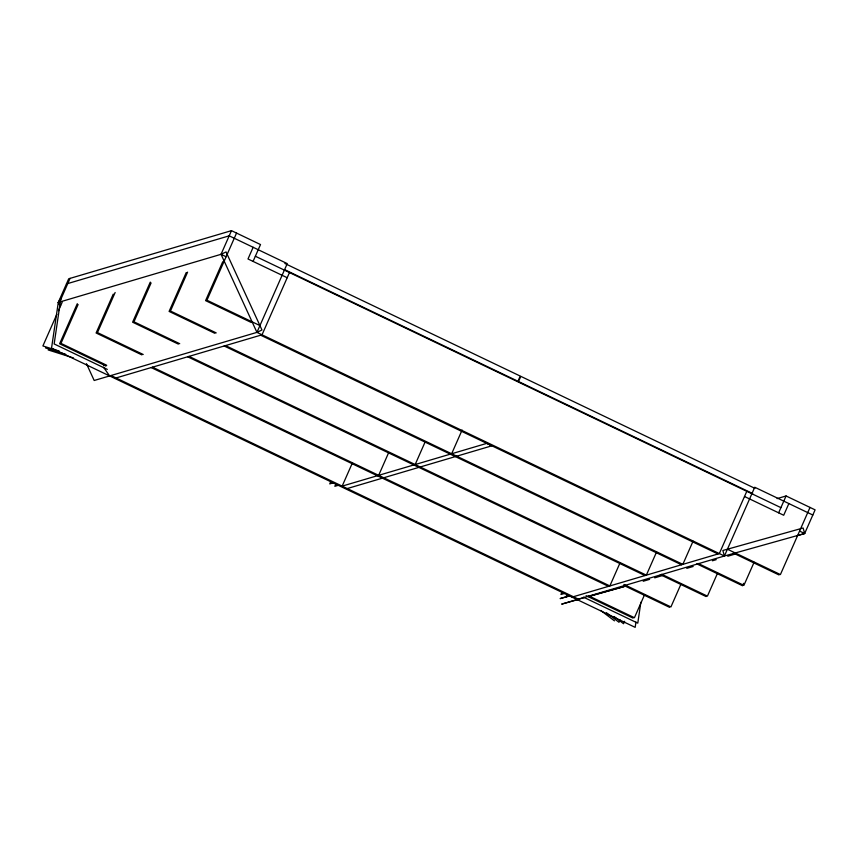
<?xml version="1.0" encoding="UTF-8"?>
<svg xmlns="http://www.w3.org/2000/svg" width="858" height="858" viewBox="0 0 858 858"><rect width="100%" height="100%" fill="white"/><g stroke="black" fill="none" stroke-linecap="round" stroke-linejoin="round"><path stroke-width="1.29" d="M635.939 622.114L635.167 627.348L51.534 348.144L58.29 302.434L68.715 278.775L231.478 230.652L260.51 244.551L253.078 261.4M640.862 602.241L637.784 623.144L583.408 597.125M59.631 302.037L70.066 278.378M56.832 314.35L42.9 345.946L59.352 351.136M58.441 310.714L62.194 302.209M77.295 303.689L59.62 343.779L105.384 365.68M78.11 304.504L60.961 343.382L106.735 365.283M113.256 294.112L96.107 332.99L141.87 354.89M115.144 292.503L97.458 332.593L143.222 354.493M150.289 282.11L132.604 322.2L178.367 344.101M151.105 282.925L133.955 321.804L179.719 343.704M186.25 272.533L169.101 311.422L214.865 333.312M187.591 272.136L170.452 311.014L216.216 332.915M777.091 498.616L786.067 495.967L815.1 509.856L804.665 533.515L724.42 556.005L256.939 332.368L221.042 254.311L231.478 230.652M222.737 261.744L205.588 300.632L251.362 322.522M236.551 233.086L206.939 300.225L259.931 325.579M253.142 247.286L247.994 258.977L287.194 277.724M86.454 363.674L94.187 380.491L256.939 332.368L287.258 263.61L229.193 235.832L66.441 283.944M289.478 272.554L262.022 334.802L114.693 378.357M330.802 481.467L329.729 483.901L333.569 482.764M335.886 483.901L334.813 486.325L338.653 485.199M352.391 462.934L342.16 486.132L486.776 443.371L491.87 445.806L347.243 488.556M378.657 475.343L388.588 452.81M415.154 464.553L425.085 442.02M451.64 453.764L462.097 430.051M562.001 592.074L560.928 594.497L564.768 593.371M566.012 596.932L567.084 594.497M620.087 562.751L609.856 585.939L152.531 367.17M620.077 619.851L619.004 622.286L606.381 612.709M624.624 621.289L623.552 623.723L614.081 616.537M656.574 551.962L646.353 575.15L189.028 356.381M644.615 594.637L634.427 617.717L588.663 595.827M693.071 541.173L682.839 564.36L225.525 345.592M681.102 583.848L670.924 606.928L623.959 584.459M746.792 491.323L719.336 553.571L572.007 597.136M578.228 599.485L561.668 604.129L724.42 556.005L754.74 487.247L812.816 515.025M717.599 573.058L707.421 596.138L661.657 574.249M743.629 583.322L742.567 585.757L696.793 563.856M754.096 562.269L743.907 585.349L698.144 563.459M778.624 512.816L786.067 495.967M788.867 503.571L783.708 515.25L744.508 496.503M810.016 507.421L780.405 574.56L727.412 549.217M59.395 304.837L58.29 302.434L221.042 254.311L226.072 251.941L261.969 329.998L256.939 332.368M570.366 595.57L560.113 598.605L570.302 595.752M643.189 581.252L649.603 579.354M654.729 577.842L662.419 575.568M686.765 568.371L693.178 566.473M712.397 560.789L716.237 559.652M727.777 556.241L735.467 553.968M796.975 535.789L804.665 533.515L803.109 527.992L722.865 550.493L724.42 556.005M588.416 596.621L624.077 586.625M577.091 599.56L584.716 597.458M588.534 596.396L624.12 586.55M103.636 365.133L106.167 365.937M45.538 347.94L65.787 354.343M48.177 349.946L73.488 357.947M284.877 263.492L520.238 376.072L517.953 381.252L285.006 269.82M754.965 488.363L520.817 376.351L518.532 381.531L752.68 493.543M255.352 256.231L780.909 507.646M221.042 254.311L226.115 256.746M799.581 531.081L804.665 533.515M733.29 553.067L779.053 574.967M260.671 335.199L717.985 553.978M224.174 345.989L681.499 564.768M660.306 574.645L706.07 596.546M187.677 356.778L645.001 575.557M623.809 585.435L669.572 607.335M151.19 367.567L608.504 586.346M586.111 595.656L633.075 618.125M107.314 369.38L54.151 343.94L60.897 298.23L58.29 302.434L60.586 305.727M110.961 375.525L578.442 599.163M600.782 610.478L614.457 620.849M103.486 367.149L109.609 375.922"/></g></svg>
